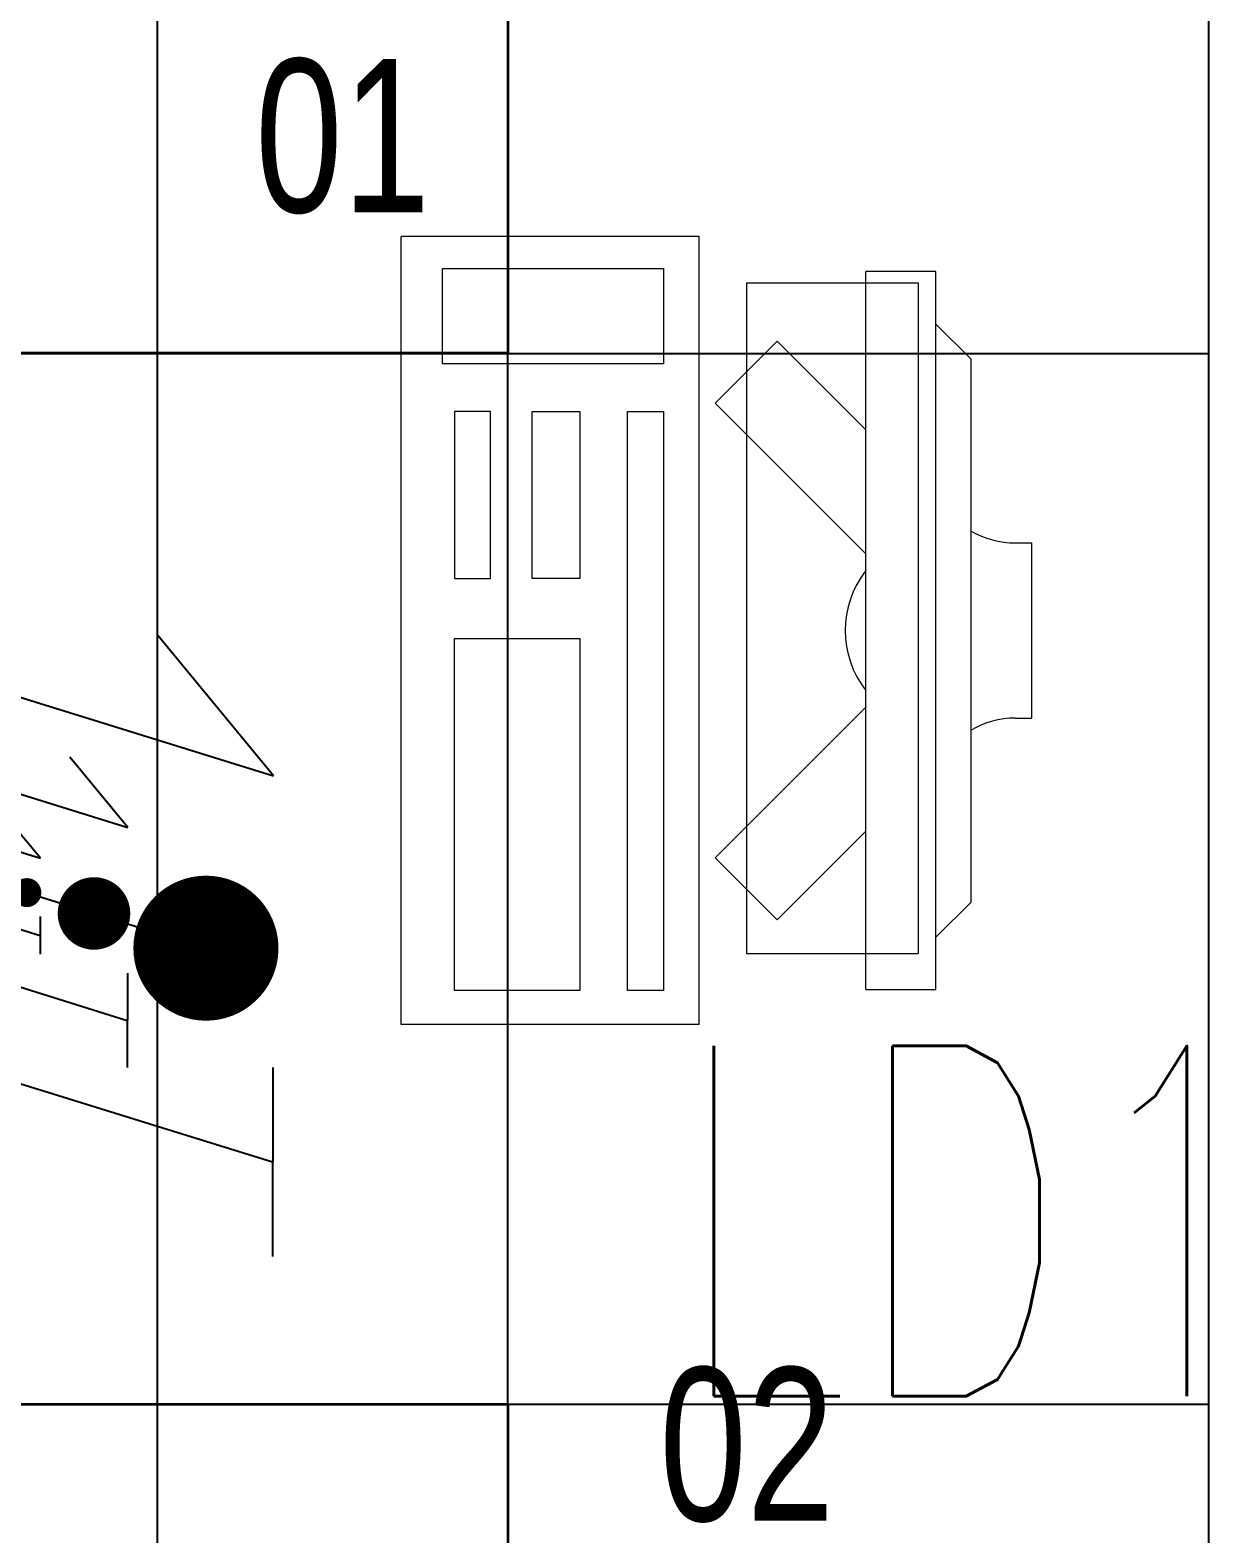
# Model space of a CAD drawing. Extents: x -12260 to 57327, y -29287 to 19916.
# Drawn here: x 38703 to 39376, y 6661 to 7520 of the extents above; entities that cross this region are included whole.
import ezdxf
from ezdxf.enums import TextEntityAlignment as Align

# ---------------------------------------------------------------- set-up
doc = ezdxf.new("R2010")
doc.units = 0
doc.header["$LTSCALE"] = 0.25
doc.linetypes.add('DASHDOT', pattern=[25.4, 12.7, -6.35, 0, -6.35])
for name, color, linetype, lineweight in [('01-First Floor$0$72_EGR_EQP_TAG', 142, 'Continuous', 5), ('01-First Floor$0$LOADING', 253, 'Continuous', 5), ('01-First Floor$0$Walls', 251, 'Continuous', 5), ('E-LITE-CIRC-NUMB', 6, 'Continuous', 25), ('E-LITE-CLNG', 150, 'Continuous', 35), ('E-LITE-CLNG-CNDT', 6, 'DASHDOT', 35), ('E-LITE-CTRL', 6, 'Continuous', 25), ('E-LITE-IDEN', 6, 'Continuous', 25), ('E-POWR-WIRE', 6, 'Continuous', 25), ('E-POWR-WIRE @ 100', 6, 'Continuous', 25), ('E-POWR-WIRE @ 20', 6, 'Continuous', 25), ('E-POWR-WIRE @ 50', 6, 'Continuous', 25)]:
    doc.layers.add(name, color=color, linetype=linetype, lineweight=lineweight)
doc.layers.add('01-First Floor$0$FALSE CEILING', color=251, linetype='Continuous')
doc.styles.add('01-First Floor$0$X3G_ENTITY_257CFD', font='swisscl.ttf', dxfattribs={"height": 200})
doc.styles.add('DC_SIMPLEX', font='SIMPLEX.shx', dxfattribs={"width": 0.7})

# ---------------------------------------------------------------- blocks, each defined once
blk = doc.blocks.new('01-First Floor$0$ITCWLS1-P')
at = {"layer": '01-First Floor$0$LOADING'}
for p, q in [((-0.17, 0.45), (-0.17, 0)), ((-0.17, 0.45), (0, 0.45)), ((0, 0.45), (0, 0)), ((-0.26509, 0.43, 0), (-0.30509, 0.43, 0)), ((-0.30509, 0.43, 0), (-0.30509, 0.02, 0)), ((-0.26509, 0.43, 0), (-0.26509, 0.02, 0)), ((-0.14957, 0.43047), (-0.12914, 0.43047)), ((-0.12914, 0.43047), (-0.12914, 0.40893)), ((-0.197, 0.40939), (-0.295, 0.40939)), ((-0.295, 0.02639), (-0.295, 0.40939)), ((-0.197, 0.02639), (-0.197, 0.40939)), ((-0.32509, 0.38, 0), (-0.30509, 0.4, 0)), ((-0.32509, 0.38, 0), (-0.32509, 0.07, 0)), ((-0.35032, 0.275), (-0.35961, 0.275)), ((-0.35961, 0.175), (-0.35961, 0.275)), ((-0.35032, 0.175), (-0.35961, 0.175)), ((-0.32509, 0.07, 0), (-0.30509, 0.05, 0)), ((-0.197, 0.02639), (-0.295, 0.02639)), ((-0.30509, 0.02, 0), (-0.26509, 0.02, 0)), ((-0.17, 0), (0, 0))]:
    blk.add_line(p, q, dxfattribs=at)
at = {"layer": '01-First Floor$0$LOADING', "extrusion": (2.48281e-10, 3.18408e-10, -1)}
for p, q in [((-0.26509, 0.33952), (-0.21443, 0.39019)), ((-0.17907, 0.35483), (-0.21443, 0.39019)), ((-0.26509, 0.26881), (-0.17907, 0.35483))]:
    blk.add_line(p, q, dxfattribs=at)
at = {"layer": '01-First Floor$0$LOADING', "extrusion": (2.48281e-10, -3.18408e-10, -1)}
for p, q in [((-0.26509, 0.18119), (-0.17907, 0.09517)), ((-0.26509, 0.11048), (-0.21443, 0.05981)), ((-0.17907, 0.09517), (-0.21443, 0.05981))]:
    blk.add_line(p, q, dxfattribs=at)
at = {"layer": '01-First Floor$0$LOADING'}
for points in [[(-0.12914, 0.40893), (-0.12914, 0.09996), (-0.14957, 0.09996), (-0.14957, 0.43047)], [(-0.14957, 0.09997), (-0.14957, 0.09997), (-0.14957, 0.09997), (-0.14957, 0.09997), (-0.14957, 0.09997), (-0.14957, 0.09997), (-0.14957, 0.09997), (-0.14957, 0.09997), (-0.14957, 0.09997)], [(-0.14957, 0.09997), (-0.14957, 0.09997), (-0.14957, 0.09997), (-0.14957, 0.09997), (-0.14957, 0.09997), (-0.14957, 0.09997), (-0.14957, 0.09997), (-0.14957, 0.09997), (-0.14957, 0.09997), (-0.14957, 0.09997), (-0.14957, 0.09997), (-0.14957, 0.09997), (-0.14957, 0.09997), (-0.14957, 0.09997), (-0.14957, 0.09997), (-0.14957, 0.09997), (-0.14957, 0.09997), (-0.14957, 0.09997)], [(-0.14957, 0.09996), (-0.14957, 0.09996), (-0.14957, 0.09996), (-0.14957, 0.09996), (-0.14957, 0.09996), (-0.14957, 0.09996), (-0.14957, 0.09996), (-0.14957, 0.09996), (-0.14957, 0.09996), (-0.14957, 0.09996)], [(-0.14957, 0.09996), (-0.14957, 0.09996), (-0.14957, 0.09996), (-0.14957, 0.09996), (-0.14957, 0.09996), (-0.14957, 0.09996), (-0.14957, 0.09996)], [(-0.14957, 0.09997), (-0.14957, 0.09997), (-0.14957, 0.09997), (-0.14957, 0.09997), (-0.14957, 0.09997), (-0.14957, 0.09997), (-0.14957, 0.09997), (-0.14957, 0.09997), (-0.14957, 0.09997), (-0.14957, 0.09997)], [(-0.14957, 0.09997), (-0.14957, 0.09997), (-0.14957, 0.09997), (-0.14957, 0.09997), (-0.14957, 0.09997), (-0.14957, 0.09997), (-0.14957, 0.09997), (-0.14957, 0.09997), (-0.14957, 0.09997), (-0.14957, 0.09997), (-0.14957, 0.09997), (-0.14957, 0.09997), (-0.14957, 0.09997), (-0.14957, 0.09997), (-0.14957, 0.09997)], [(-0.14957, 0.09997), (-0.14957, 0.09997), (-0.14957, 0.09997), (-0.14957, 0.09997), (-0.14957, 0.09997), (-0.14957, 0.09997), (-0.14957, 0.09997), (-0.14957, 0.09997), (-0.14957, 0.09997), (-0.14957, 0.09997)], [(-0.14957, 0.09997), (-0.14957, 0.09997), (-0.14957, 0.09997), (-0.14957, 0.09997), (-0.14957, 0.09997), (-0.14957, 0.09997), (-0.14957, 0.09997), (-0.14957, 0.09997), (-0.14957, 0.09997), (-0.14957, 0.09997)], [(-0.14957, 0.09996), (-0.14957, 0.09996), (-0.14957, 0.09996), (-0.14957, 0.09996), (-0.14957, 0.09996), (-0.14957, 0.09996), (-0.14957, 0.09996), (-0.14957, 0.09996), (-0.14957, 0.09996), (-0.14957, 0.09996), (-0.14957, 0.09996), (-0.14957, 0.09996), (-0.14957, 0.09996), (-0.14957, 0.09996), (-0.14957, 0.09996), (-0.14957, 0.09996), (-0.14957, 0.09996), (-0.14957, 0.09996), (-0.14957, 0.09997), (-0.14957, 0.09997), (-0.14957, 0.09997), (-0.14957, 0.09997), (-0.14957, 0.09997), (-0.14957, 0.09997), (-0.14957, 0.09997), (-0.14957, 0.09997), (-0.14957, 0.09997), (-0.14957, 0.09997), (-0.14957, 0.09997), (-0.14957, 0.09997), (-0.14957, 0.09997), (-0.14957, 0.09997), (-0.14956, 0.09997), (-0.14956, 0.09997), (-0.14956, 0.09997), (-0.14956, 0.09996), (-0.14956, 0.09996), (-0.14956, 0.09996), (-0.14956, 0.09996), (-0.14956, 0.09996), (-0.14956, 0.09996), (-0.14956, 0.09996), (-0.14956, 0.09996), (-0.14956, 0.09996), (-0.14956, 0.09996), (-0.14956, 0.09996), (-0.14956, 0.09996), (-0.14956, 0.09996), (-0.14957, 0.09996), (-0.14957, 0.09996), (-0.14957, 0.09996), (-0.14957, 0.09996), (-0.14957, 0.09996), (-0.14957, 0.09996)], [(-0.14957, 0.09996), (-0.14957, 0.09996), (-0.14957, 0.09996), (-0.14957, 0.09996), (-0.14957, 0.09996), (-0.14957, 0.09996), (-0.14957, 0.09996), (-0.14957, 0.09996), (-0.14957, 0.09996), (-0.14957, 0.09996), (-0.14957, 0.09997), (-0.14957, 0.09997), (-0.14957, 0.09997), (-0.14957, 0.09996), (-0.14957, 0.09996), (-0.14957, 0.09996), (-0.14957, 0.09996), (-0.14957, 0.09996), (-0.14957, 0.09996), (-0.14957, 0.09997), (-0.14957, 0.09997), (-0.14957, 0.09997), (-0.14957, 0.09997), (-0.14957, 0.09997), (-0.14957, 0.09997), (-0.14957, 0.09997), (-0.14957, 0.09997), (-0.14957, 0.09997), (-0.14957, 0.09997), (-0.14957, 0.09997), (-0.14957, 0.09997), (-0.14957, 0.09997), (-0.14957, 0.09997), (-0.14957, 0.09997), (-0.14957, 0.09997), (-0.14957, 0.09997), (-0.14957, 0.09997), (-0.14957, 0.09997), (-0.14957, 0.09997), (-0.14957, 0.09997), (-0.14957, 0.09997), (-0.14957, 0.09997), (-0.14957, 0.09997), (-0.14957, 0.09997), (-0.14957, 0.09997), (-0.14957, 0.09997), (-0.14957, 0.09997), (-0.14957, 0.09997), (-0.14957, 0.09997), (-0.14957, 0.09997), (-0.14957, 0.09997), (-0.14957, 0.09997), (-0.14957, 0.09997), (-0.14957, 0.09997), (-0.14957, 0.09997), (-0.14957, 0.09997), (-0.14957, 0.09997), (-0.14957, 0.09997), (-0.14957, 0.09997), (-0.14957, 0.09997), (-0.14957, 0.09997), (-0.14957, 0.09997), (-0.14957, 0.09997), (-0.14957, 0.09997), (-0.14957, 0.09997), (-0.14957, 0.09997), (-0.14957, 0.09997), (-0.14957, 0.09997), (-0.14957, 0.09997), (-0.14957, 0.09997), (-0.14957, 0.09997), (-0.14957, 0.09997), (-0.14957, 0.09997), (-0.14957, 0.09997), (-0.14957, 0.09997), (-0.14957, 0.09997), (-0.14957, 0.09997), (-0.14957, 0.09997), (-0.14957, 0.09997), (-0.14957, 0.09997), (-0.14956, 0.09997), (-0.14957, 0.09997), (-0.14957, 0.09997), (-0.14957, 0.09997), (-0.14957, 0.09997), (-0.14956, 0.09997), (-0.14957, 0.09997), (-0.14957, 0.09997), (-0.14957, 0.09997), (-0.14957, 0.09997), (-0.14957, 0.09997), (-0.14957, 0.09997), (-0.14957, 0.09997), (-0.14957, 0.09997), (-0.14957, 0.09997), (-0.14957, 0.09997), (-0.14956, 0.09997), (-0.14957, 0.09996), (-0.14957, 0.09996), (-0.14957, 0.09996), (-0.14956, 0.09996), (-0.14957, 0.09996), (-0.14957, 0.09996), (-0.14957, 0.09996), (-0.14957, 0.09996), (-0.14957, 0.09996), (-0.14957, 0.09996), (-0.14957, 0.09996), (-0.14957, 0.09996), (-0.14957, 0.09996), (-0.14957, 0.09996)], [(-0.14957, 0.09996), (-0.14957, 0.09996), (-0.14957, 0.09996), (-0.14957, 0.09996), (-0.14957, 0.09996), (-0.14957, 0.09996), (-0.14957, 0.09996), (-0.14957, 0.09996)], [(-0.14957, 0.09996), (-0.14957, 0.09996), (-0.14957, 0.09996), (-0.14957, 0.09996), (-0.14957, 0.09996), (-0.14957, 0.09996), (-0.14957, 0.09996), (-0.14957, 0.09996), (-0.14957, 0.09996), (-0.14957, 0.09996), (-0.14957, 0.09996), (-0.14957, 0.09996), (-0.14957, 0.09996), (-0.14957, 0.09996), (-0.14957, 0.09996), (-0.14957, 0.09996), (-0.14957, 0.09996), (-0.14957, 0.09996), (-0.14957, 0.09996), (-0.14957, 0.09996), (-0.14957, 0.09996), (-0.14957, 0.09996), (-0.14957, 0.09996), (-0.14957, 0.09996), (-0.14957, 0.09996), (-0.14957, 0.09996), (-0.14957, 0.09996), (-0.14957, 0.09996), (-0.14957, 0.09996), (-0.14957, 0.09996), (-0.14957, 0.09996), (-0.14957, 0.09996), (-0.14957, 0.09996), (-0.14957, 0.09996), (-0.14957, 0.09996), (-0.14957, 0.09996), (-0.14957, 0.09996), (-0.14957, 0.09996), (-0.14957, 0.09996), (-0.14957, 0.09996), (-0.14957, 0.09996), (-0.14957, 0.09996), (-0.14957, 0.09996), (-0.14957, 0.09996), (-0.14957, 0.09996), (-0.14957, 0.09996), (-0.14957, 0.09996), (-0.14957, 0.09996), (-0.14956, 0.09996), (-0.14956, 0.09996), (-0.14956, 0.09996), (-0.14956, 0.09996), (-0.14957, 0.09996), (-0.14957, 0.09996), (-0.14957, 0.09996), (-0.14957, 0.09996), (-0.14957, 0.09996), (-0.14957, 0.09996), (-0.14956, 0.09996), (-0.14957, 0.09996), (-0.14957, 0.09996), (-0.14957, 0.09996), (-0.14957, 0.09996), (-0.14957, 0.09996), (-0.14957, 0.09996), (-0.14957, 0.09996), (-0.14957, 0.09996), (-0.14957, 0.09996), (-0.14957, 0.09996), (-0.14956, 0.09996), (-0.14956, 0.09996), (-0.14957, 0.09996), (-0.14957, 0.09996), (-0.14957, 0.09996), (-0.14957, 0.09996), (-0.14957, 0.09996), (-0.14957, 0.09996), (-0.14957, 0.09996), (-0.14957, 0.09996), (-0.14957, 0.09996), (-0.14957, 0.09996), (-0.14957, 0.09996), (-0.14957, 0.09996), (-0.14957, 0.09996), (-0.14957, 0.09996), (-0.14957, 0.09996), (-0.14957, 0.09996), (-0.14957, 0.09996), (-0.14957, 0.09996)], [(-0.14957, 0.09996), (-0.14957, 0.09996), (-0.14957, 0.09996), (-0.14957, 0.09996), (-0.14957, 0.09996), (-0.14957, 0.09996), (-0.14957, 0.09996), (-0.14957, 0.09996), (-0.14957, 0.09996), (-0.14957, 0.09996), (-0.14957, 0.09996), (-0.14957, 0.09996)], [(-0.14957, 0.09996), (-0.14957, 0.09996), (-0.14956, 0.09996), (-0.14956, 0.09996), (-0.14956, 0.09996), (-0.14956, 0.09996), (-0.14957, 0.09996)], [(-0.14957, 0.09996), (-0.14957, 0.09996), (-0.14957, 0.09996), (-0.14957, 0.09996), (-0.14957, 0.09996), (-0.14957, 0.09996), (-0.14957, 0.09996), (-0.14957, 0.09996), (-0.14957, 0.09996), (-0.14956, 0.09996), (-0.14956, 0.09996), (-0.14956, 0.09996), (-0.14956, 0.09996), (-0.14956, 0.09996), (-0.14956, 0.09996), (-0.14956, 0.09996), (-0.14957, 0.09996)]]:
    blk.add_lwpolyline(points, dxfattribs=at)
for points in [[(-0.1019, 0.43047), (-0.03039, 0.43047), (-0.03039, 0.22944), (-0.1019, 0.22944)], [(-0.1019, 0.19536), (-0.07466, 0.19536), (-0.07466, 0.09996), (-0.1019, 0.09996)], [(-0.03039, 0.19536), (-0.05082, 0.19536), (-0.05082, 0.09996), (-0.03039, 0.09996)], [(-0.14956, 0.09996), (-0.14956, 0.09996), (-0.14956, 0.09996), (-0.14956, 0.09996), (-0.14956, 0.09996), (-0.14956, 0.09996), (-0.14956, 0.09996), (-0.14956, 0.09996), (-0.14957, 0.09996), (-0.14957, 0.09996), (-0.14957, 0.09996), (-0.14957, 0.09996), (-0.14957, 0.09996), (-0.14957, 0.09996), (-0.14957, 0.09996), (-0.14957, 0.09996), (-0.14957, 0.09996), (-0.14957, 0.09996), (-0.14957, 0.09996), (-0.14957, 0.09996), (-0.14957, 0.09996), (-0.14957, 0.09996), (-0.14957, 0.09996), (-0.14957, 0.09996), (-0.14957, 0.09996), (-0.14957, 0.09996), (-0.14957, 0.09996), (-0.14957, 0.09996), (-0.14957, 0.09996), (-0.14957, 0.09996), (-0.14957, 0.09996), (-0.14957, 0.09996), (-0.14957, 0.09996), (-0.14957, 0.09996), (-0.14957, 0.09996), (-0.14957, 0.09996), (-0.14957, 0.09996), (-0.14957, 0.09996), (-0.14957, 0.09996), (-0.14957, 0.09996), (-0.14957, 0.09996), (-0.14957, 0.09996), (-0.14957, 0.09996), (-0.14957, 0.09996), (-0.14957, 0.09996), (-0.14957, 0.09996), (-0.14957, 0.09996), (-0.14957, 0.09996), (-0.14957, 0.09996), (-0.14957, 0.09996), (-0.14957, 0.09996), (-0.14957, 0.09996), (-0.14957, 0.09996), (-0.14957, 0.09996), (-0.14957, 0.09996), (-0.14957, 0.09996), (-0.14957, 0.09996), (-0.14956, 0.09996), (-0.14956, 0.09996), (-0.14956, 0.09996), (-0.14956, 0.09996), (-0.14956, 0.09996), (-0.14956, 0.09996), (-0.14956, 0.09996), (-0.14956, 0.09996), (-0.14956, 0.09996), (-0.14956, 0.09996), (-0.14956, 0.09996), (-0.14956, 0.09996), (-0.14956, 0.09996), (-0.14956, 0.09996), (-0.14956, 0.09996), (-0.14956, 0.09996), (-0.14956, 0.09996), (-0.14956, 0.09996), (-0.14956, 0.09996), (-0.14956, 0.09996), (-0.14956, 0.09996), (-0.14956, 0.09996), (-0.14956, 0.09996), (-0.14956, 0.09996), (-0.14956, 0.09996), (-0.14956, 0.09996), (-0.14956, 0.09996), (-0.14956, 0.09996), (-0.14956, 0.09996), (-0.14956, 0.09996), (-0.14956, 0.09996), (-0.14956, 0.09996), (-0.14957, 0.09996), (-0.14957, 0.09996), (-0.14957, 0.09996), (-0.14957, 0.09996), (-0.14957, 0.09996), (-0.14957, 0.09996), (-0.14957, 0.09996), (-0.14957, 0.09996), (-0.14957, 0.09996), (-0.14957, 0.09996), (-0.14957, 0.09996), (-0.14957, 0.09996), (-0.14957, 0.09996), (-0.14957, 0.09996), (-0.14957, 0.09996), (-0.14957, 0.09996), (-0.14957, 0.09996), (-0.14957, 0.09996), (-0.14957, 0.09996), (-0.14957, 0.09996), (-0.14957, 0.09996), (-0.14957, 0.09996), (-0.14957, 0.09996), (-0.14957, 0.09996), (-0.14957, 0.09996), (-0.14957, 0.09996), (-0.14957, 0.09996), (-0.14957, 0.09996), (-0.14957, 0.09996), (-0.14957, 0.09996), (-0.14957, 0.09996), (-0.14957, 0.09996), (-0.14957, 0.09996), (-0.14957, 0.09996), (-0.14957, 0.09996), (-0.14957, 0.09996), (-0.14957, 0.09996), (-0.14957, 0.09996), (-0.14957, 0.09996), (-0.14957, 0.09996), (-0.14957, 0.09996), (-0.14957, 0.09996), (-0.14957, 0.09996), (-0.14957, 0.09996), (-0.14957, 0.09996), (-0.14957, 0.09996), (-0.14957, 0.09996), (-0.14957, 0.09996), (-0.14957, 0.09996), (-0.14957, 0.09996), (-0.14957, 0.09996), (-0.14957, 0.09996), (-0.14957, 0.09996), (-0.14957, 0.09996), (-0.14957, 0.09996), (-0.14957, 0.09996), (-0.14957, 0.09996), (-0.14957, 0.09996), (-0.14957, 0.09996), (-0.14957, 0.09996), (-0.14957, 0.09996), (-0.14957, 0.09996), (-0.14957, 0.09996), (-0.14957, 0.09996), (-0.14957, 0.09996), (-0.14956, 0.09996), (-0.14956, 0.09996), (-0.14956, 0.09996), (-0.14956, 0.09996), (-0.14956, 0.09996), (-0.14956, 0.09996), (-0.14956, 0.09996), (-0.14956, 0.09996), (-0.14956, 0.09996), (-0.14956, 0.09996), (-0.14956, 0.09996), (-0.14956, 0.09996), (-0.14956, 0.09996), (-0.14956, 0.09996), (-0.14956, 0.09996), (-0.14956, 0.09996), (-0.14956, 0.09996), (-0.14956, 0.09996), (-0.14956, 0.09996), (-0.14956, 0.09996), (-0.14956, 0.09996), (-0.14956, 0.09996), (-0.14956, 0.09996), (-0.14956, 0.09996), (-0.14956, 0.09996), (-0.14956, 0.09996), (-0.14956, 0.09996), (-0.14956, 0.09996), (-0.14956, 0.09996), (-0.14956, 0.09996), (-0.14956, 0.09996), (-0.14956, 0.09996), (-0.14956, 0.09996), (-0.14956, 0.09996), (-0.14956, 0.09996), (-0.14956, 0.09996), (-0.14956, 0.09996), (-0.14956, 0.09996), (-0.14956, 0.09996), (-0.14956, 0.09996), (-0.14956, 0.09996), (-0.14956, 0.09996), (-0.14956, 0.09996), (-0.14956, 0.09996), (-0.14956, 0.09996), (-0.14956, 0.09996), (-0.14956, 0.09996), (-0.14957, 0.09996), (-0.14957, 0.09996), (-0.14957, 0.09996), (-0.14957, 0.09996), (-0.14957, 0.09996), (-0.14957, 0.09996), (-0.14957, 0.09996), (-0.14957, 0.09996), (-0.14957, 0.09996), (-0.14957, 0.09996), (-0.14957, 0.09996), (-0.14957, 0.09996), (-0.14957, 0.09996), (-0.14957, 0.09996), (-0.14957, 0.09996), (-0.14957, 0.09996), (-0.14957, 0.09996), (-0.14957, 0.09996), (-0.14957, 0.09996), (-0.14957, 0.09996), (-0.14957, 0.09996), (-0.14957, 0.09996), (-0.14957, 0.09996), (-0.14957, 0.09996), (-0.14957, 0.09996), (-0.14957, 0.09996), (-0.14957, 0.09996), (-0.14957, 0.09996), (-0.14957, 0.09996), (-0.14957, 0.09996), (-0.14957, 0.09996), (-0.14957, 0.09996), (-0.14957, 0.09996), (-0.14957, 0.09996), (-0.14956, 0.09996), (-0.14956, 0.09996), (-0.14956, 0.09996), (-0.14956, 0.09996), (-0.14956, 0.09996), (-0.14956, 0.09996), (-0.14956, 0.09996), (-0.14956, 0.09996), (-0.14956, 0.09996), (-0.14956, 0.09996), (-0.14956, 0.09996), (-0.14956, 0.09996), (-0.14956, 0.09996), (-0.14956, 0.09996), (-0.14956, 0.09996), (-0.14956, 0.09996), (-0.14956, 0.09996), (-0.14956, 0.09996), (-0.14956, 0.09996), (-0.14956, 0.09996), (-0.14956, 0.09996), (-0.14956, 0.09996), (-0.14956, 0.09996), (-0.14956, 0.09996), (-0.14956, 0.09996), (-0.14956, 0.09996), (-0.14956, 0.09996), (-0.14956, 0.09996), (-0.14956, 0.09996), (-0.14956, 0.09996), (-0.14956, 0.09996), (-0.14956, 0.09996), (-0.14956, 0.09996), (-0.14956, 0.09996), (-0.14956, 0.09996), (-0.14956, 0.09996), (-0.14956, 0.09996), (-0.14956, 0.09996), (-0.14956, 0.09996), (-0.14956, 0.09996), (-0.14956, 0.09996), (-0.14956, 0.09996)], [(-0.14957, 0.09996), (-0.14957, 0.09996), (-0.14957, 0.09996), (-0.14957, 0.09996), (-0.14957, 0.09996), (-0.14957, 0.09996), (-0.14957, 0.09996), (-0.14957, 0.09996), (-0.14957, 0.09996), (-0.14957, 0.09996), (-0.14957, 0.09996), (-0.14957, 0.09996), (-0.14957, 0.09996), (-0.14957, 0.09996), (-0.14957, 0.09996), (-0.14957, 0.09996), (-0.14957, 0.09996), (-0.14957, 0.09996), (-0.14957, 0.09996), (-0.14957, 0.09996), (-0.14957, 0.09996), (-0.14957, 0.09996), (-0.14957, 0.09996), (-0.14957, 0.09996), (-0.14957, 0.09996), (-0.14957, 0.09996), (-0.14957, 0.09996), (-0.14957, 0.09996), (-0.14957, 0.09996), (-0.14957, 0.09996), (-0.14957, 0.09996), (-0.14957, 0.09996), (-0.14957, 0.09996), (-0.14957, 0.09996), (-0.14957, 0.09996), (-0.14957, 0.09996), (-0.14957, 0.09996), (-0.14957, 0.09996), (-0.14957, 0.09996), (-0.14957, 0.09996), (-0.14957, 0.09996), (-0.14957, 0.09996), (-0.14957, 0.09996), (-0.14957, 0.09996), (-0.14957, 0.09996), (-0.14957, 0.09996), (-0.14957, 0.09996), (-0.14957, 0.09996), (-0.14957, 0.09996), (-0.14957, 0.09996), (-0.14957, 0.09996), (-0.14957, 0.09996), (-0.14957, 0.09996), (-0.14957, 0.09996), (-0.14957, 0.09996), (-0.14957, 0.09996), (-0.14957, 0.09996), (-0.14957, 0.09996), (-0.14957, 0.09996), (-0.14957, 0.09996), (-0.14957, 0.09996), (-0.14957, 0.09996), (-0.14957, 0.09996), (-0.14957, 0.09996), (-0.14957, 0.09996), (-0.14957, 0.09996), (-0.14957, 0.09996), (-0.14957, 0.09996), (-0.14957, 0.09996), (-0.14957, 0.09996), (-0.14957, 0.09996), (-0.14957, 0.09996), (-0.14957, 0.09996), (-0.14957, 0.09996), (-0.14957, 0.09996), (-0.14957, 0.09996), (-0.14957, 0.09996), (-0.14957, 0.09996), (-0.14957, 0.09996), (-0.14957, 0.09996), (-0.14957, 0.09996), (-0.14957, 0.09996), (-0.14957, 0.09996), (-0.14957, 0.09996), (-0.14957, 0.09996), (-0.14957, 0.09996), (-0.14957, 0.09996), (-0.14957, 0.09996), (-0.14957, 0.09996), (-0.14957, 0.09996), (-0.14957, 0.09996), (-0.14957, 0.09996), (-0.14957, 0.09996), (-0.14957, 0.09996), (-0.14957, 0.09996), (-0.14957, 0.09996), (-0.14957, 0.09996), (-0.14957, 0.09996), (-0.14957, 0.09996), (-0.14957, 0.09996), (-0.14957, 0.09996), (-0.14957, 0.09996), (-0.14957, 0.09996), (-0.14957, 0.09996), (-0.14957, 0.09996), (-0.14957, 0.09996), (-0.14957, 0.09996), (-0.14957, 0.09996), (-0.14957, 0.09996), (-0.14957, 0.09996), (-0.14957, 0.09996), (-0.14957, 0.09996), (-0.14957, 0.09996), (-0.14957, 0.09996), (-0.14957, 0.09996), (-0.14957, 0.09996), (-0.14957, 0.09996), (-0.14957, 0.09996), (-0.14957, 0.09996), (-0.14957, 0.09996), (-0.14957, 0.09996), (-0.14957, 0.09996), (-0.14957, 0.09996), (-0.14957, 0.09996), (-0.14957, 0.09996), (-0.14957, 0.09996), (-0.14957, 0.09996), (-0.14957, 0.09996), (-0.14957, 0.09996), (-0.14957, 0.09996), (-0.14957, 0.09996), (-0.14957, 0.09996), (-0.14957, 0.09996), (-0.14957, 0.09996), (-0.14957, 0.09996), (-0.14957, 0.09996), (-0.14957, 0.09996), (-0.14957, 0.09996), (-0.14957, 0.09996), (-0.14957, 0.09996), (-0.14957, 0.09996), (-0.14957, 0.09996), (-0.14957, 0.09996), (-0.14957, 0.09996), (-0.14957, 0.09996), (-0.14957, 0.09996), (-0.14957, 0.09996), (-0.14957, 0.09996), (-0.14957, 0.09996), (-0.14957, 0.09996), (-0.14957, 0.09996), (-0.14957, 0.09996), (-0.14957, 0.09996), (-0.14957, 0.09996), (-0.14957, 0.09996), (-0.14957, 0.09996), (-0.14957, 0.09996), (-0.14957, 0.09996), (-0.14957, 0.09996), (-0.14957, 0.09996), (-0.14957, 0.09996), (-0.14957, 0.09996), (-0.14957, 0.09996), (-0.14957, 0.09996), (-0.14957, 0.09996), (-0.14957, 0.09996), (-0.14957, 0.09996), (-0.14957, 0.09996), (-0.14957, 0.09996), (-0.14957, 0.09996), (-0.14957, 0.09996), (-0.14957, 0.09996), (-0.14957, 0.09996), (-0.14957, 0.09996), (-0.14957, 0.09996), (-0.14957, 0.09996), (-0.14957, 0.09996), (-0.14957, 0.09996), (-0.14957, 0.09996), (-0.14957, 0.09996), (-0.14957, 0.09996), (-0.14957, 0.09996), (-0.14957, 0.09996), (-0.14957, 0.09996), (-0.14957, 0.09996), (-0.14957, 0.09996), (-0.14957, 0.09996), (-0.14957, 0.09996), (-0.14957, 0.09996), (-0.14957, 0.09996), (-0.14957, 0.09996), (-0.14957, 0.09996), (-0.14957, 0.09996), (-0.14957, 0.09996), (-0.14957, 0.09996), (-0.14957, 0.09996), (-0.14957, 0.09996), (-0.14957, 0.09996), (-0.14957, 0.09996), (-0.14957, 0.09996), (-0.14957, 0.09996), (-0.14957, 0.09996), (-0.14957, 0.09996), (-0.14957, 0.09996), (-0.14957, 0.09996), (-0.14957, 0.09996), (-0.14957, 0.09996), (-0.14957, 0.09996), (-0.14957, 0.09996), (-0.14957, 0.09996), (-0.14957, 0.09996), (-0.14957, 0.09996), (-0.14957, 0.09996), (-0.14957, 0.09996)], [(-0.14957, 0.09996), (-0.14957, 0.09996), (-0.14957, 0.09996), (-0.14957, 0.09996), (-0.14957, 0.09996), (-0.14957, 0.09996), (-0.14957, 0.09996), (-0.14957, 0.09996), (-0.14957, 0.09996), (-0.14957, 0.09996), (-0.14957, 0.09996), (-0.14957, 0.09996), (-0.14957, 0.09996), (-0.14957, 0.09996), (-0.14957, 0.09996), (-0.14957, 0.09996), (-0.14957, 0.09996), (-0.14957, 0.09996), (-0.14957, 0.09996), (-0.14957, 0.09996), (-0.14957, 0.09996), (-0.14957, 0.09996), (-0.14957, 0.09996), (-0.14957, 0.09996), (-0.14957, 0.09996), (-0.14957, 0.09996), (-0.14957, 0.09996), (-0.14957, 0.09996), (-0.14957, 0.09996), (-0.14957, 0.09996), (-0.14957, 0.09996), (-0.14957, 0.09996), (-0.14957, 0.09996), (-0.14957, 0.09996), (-0.14957, 0.09996), (-0.14957, 0.09996), (-0.14957, 0.09996), (-0.14957, 0.09996), (-0.14957, 0.09996), (-0.14957, 0.09996), (-0.14957, 0.09996), (-0.14957, 0.09996), (-0.14957, 0.09996), (-0.14957, 0.09996), (-0.14957, 0.09996), (-0.14957, 0.09996), (-0.14957, 0.09996), (-0.14957, 0.09996), (-0.14957, 0.09996), (-0.14957, 0.09996), (-0.14957, 0.09996), (-0.14957, 0.09996), (-0.14957, 0.09996), (-0.14957, 0.09996), (-0.14957, 0.09996), (-0.14957, 0.09996), (-0.14957, 0.09996), (-0.14957, 0.09996), (-0.14957, 0.09996), (-0.14957, 0.09996), (-0.14957, 0.09996), (-0.14957, 0.09996), (-0.14957, 0.09996), (-0.14957, 0.09996), (-0.14957, 0.09996), (-0.14957, 0.09996), (-0.14957, 0.09996), (-0.14957, 0.09996), (-0.14957, 0.09996), (-0.14957, 0.09996), (-0.14957, 0.09996), (-0.14957, 0.09996), (-0.14957, 0.09996), (-0.14957, 0.09996), (-0.14957, 0.09996), (-0.14957, 0.09996), (-0.14957, 0.09996), (-0.14957, 0.09996), (-0.14957, 0.09996), (-0.14957, 0.09996), (-0.14957, 0.09996), (-0.14957, 0.09996), (-0.14957, 0.09996), (-0.14957, 0.09996), (-0.14957, 0.09996), (-0.14957, 0.09996), (-0.14957, 0.09996), (-0.14957, 0.09996), (-0.14957, 0.09996), (-0.14957, 0.09996), (-0.14957, 0.09996), (-0.14957, 0.09996), (-0.14957, 0.09996), (-0.14957, 0.09996), (-0.14957, 0.09996), (-0.14957, 0.09996), (-0.14957, 0.09996), (-0.14957, 0.09996), (-0.14957, 0.09996), (-0.14957, 0.09996), (-0.14957, 0.09996), (-0.14957, 0.09996), (-0.14957, 0.09996), (-0.14957, 0.09996), (-0.14957, 0.09996), (-0.14957, 0.09996), (-0.14957, 0.09996), (-0.14957, 0.09996), (-0.14957, 0.09996), (-0.14957, 0.09996), (-0.14957, 0.09996), (-0.14957, 0.09996), (-0.14957, 0.09996), (-0.14957, 0.09996), (-0.14957, 0.09996), (-0.14957, 0.09996), (-0.14957, 0.09996), (-0.14957, 0.09996), (-0.14957, 0.09996), (-0.14957, 0.09996), (-0.14957, 0.09996), (-0.14957, 0.09996), (-0.14957, 0.09996), (-0.14957, 0.09996), (-0.14957, 0.09996), (-0.14957, 0.09996), (-0.14957, 0.09996), (-0.14957, 0.09996), (-0.14957, 0.09996), (-0.14957, 0.09996), (-0.14957, 0.09996), (-0.14957, 0.09996), (-0.14957, 0.09996), (-0.14957, 0.09996), (-0.14957, 0.09996), (-0.14957, 0.09996), (-0.14957, 0.09996), (-0.14957, 0.09996), (-0.14957, 0.09996), (-0.14957, 0.09996), (-0.14957, 0.09996), (-0.14957, 0.09996), (-0.14957, 0.09996), (-0.14957, 0.09996), (-0.14957, 0.09996), (-0.14957, 0.09996), (-0.14957, 0.09996), (-0.14957, 0.09996), (-0.14957, 0.09996), (-0.14957, 0.09996), (-0.14957, 0.09996), (-0.14957, 0.09996), (-0.14957, 0.09996), (-0.14957, 0.09996), (-0.14957, 0.09996), (-0.14957, 0.09996), (-0.14957, 0.09996), (-0.14957, 0.09996), (-0.14957, 0.09996), (-0.14957, 0.09996), (-0.14957, 0.09996), (-0.14957, 0.09996), (-0.14957, 0.09996), (-0.14957, 0.09996), (-0.14957, 0.09996), (-0.14957, 0.09996), (-0.14957, 0.09996), (-0.14957, 0.09996), (-0.14957, 0.09996), (-0.14957, 0.09996), (-0.14957, 0.09996), (-0.14957, 0.09996), (-0.14957, 0.09996), (-0.14957, 0.09996), (-0.14957, 0.09996), (-0.14957, 0.09996), (-0.14957, 0.09996), (-0.14957, 0.09996), (-0.14957, 0.09996), (-0.14957, 0.09996), (-0.14957, 0.09996), (-0.14957, 0.09996), (-0.14957, 0.09996), (-0.14957, 0.09996), (-0.14957, 0.09996), (-0.14957, 0.09996), (-0.14957, 0.09996), (-0.14957, 0.09996), (-0.14957, 0.09996), (-0.14957, 0.09996), (-0.14957, 0.09996), (-0.14957, 0.09996), (-0.14957, 0.09996), (-0.14957, 0.09996), (-0.14957, 0.09996), (-0.14957, 0.09996), (-0.14957, 0.09996), (-0.14957, 0.09996), (-0.14957, 0.09996), (-0.14957, 0.09996), (-0.14957, 0.09996), (-0.14957, 0.09996), (-0.14957, 0.09996), (-0.14957, 0.09996), (-0.14957, 0.09996), (-0.14957, 0.09996), (-0.14957, 0.09996), (-0.14957, 0.09996), (-0.14957, 0.09996), (-0.14957, 0.09996), (-0.14957, 0.09996), (-0.14957, 0.09996), (-0.14957, 0.09996), (-0.14957, 0.09996), (-0.14957, 0.09996), (-0.14957, 0.09996), (-0.14957, 0.09996), (-0.14957, 0.09996), (-0.14957, 0.09996)], [(-0.14957, 0.0727), (-0.02358, 0.0727), (-0.02358, 0.01818), (-0.14957, 0.01818)]]:
    blk.add_lwpolyline(points, close=True, dxfattribs=at)
for centre, radius, start, end in [((-0.35032, 0.325), 0.05, 270, 300.30934), ((-0.3089, 0.225), 0.05564, 321.94311, 38.05689), ((-0.35032, 0.125), 0.05, 59.69066, 90)]:
    blk.add_arc(centre, radius, start, end, dxfattribs=at)
blk = doc.blocks.new('01-First Floor')
at = {"layer": '01-First Floor$0$FALSE CEILING', "linetype": 'Continuous'}
for p, q in [((38976, 5535), (38976, 8610)), ((35376, 7335), (39376, 7335)), ((35376, 6735), (39376, 6735))]:
    blk.add_line(p, q, dxfattribs=at)
at = {"layer": '01-First Floor$0$FALSE CEILING'}
for p, q in [((39376, 5535, -0.1), (39376, 8610, -0.1)), ((38776, 5535, -0.1), (38776, 8010, -0.1))]:
    blk.add_line(p, q, dxfattribs=at)
blk.add_lwpolyline([(39376, 8610), (35376, 8610), (35376, 5535), (39376, 5535)], close=True, dxfattribs=at)
at = {"layer": '01-First Floor$0$LOADING'}
for p, q in [((39376, 5535, -0.1), (39376, 8610, -0.1)), ((38776, 5535, -0.1), (38776, 8010, -0.1))]:
    blk.add_line(p, q, dxfattribs=at)
at = {"layer": '01-First Floor$0$Walls'}
blk.add_line((39376, 5535), (39376, 8610), dxfattribs=at)
at = {"layer": '01-First Floor$0$LOADING', "xscale": 1000, "yscale": 1000, "zscale": 1000, "rotation": 180}
blk.add_blockref('01-First Floor$0$ITCWLS1-P', (38915.18, 7401.75, -0.1), dxfattribs=at)
at = {"layer": '01-First Floor$0$72_EGR_EQP_TAG', "char_height": 87.473, "attachment_point": 2, "style": '01-First Floor$0$X3G_ENTITY_257CFD'}
for s, insert in [('01', (38881.67, 7503.09, -0.1)), ('02', (39112.32, 6755.94, -0.1))]:
    blk.add_mtext(s, dxfattribs=dict(at, insert=insert))
blk = doc.blocks.new('*U25')
blk.add_lwpolyline([(-300, 300), (-300, -300), (300, -300), (300, 300)], close=True)
blk.add_circle((0, 0), 45)
at = {"layer": 'E-LITE-CIRC-NUMB', "style": 'DC_SIMPLEX', "width": 0.7, "flags": 8}
blk.add_attdef('CIRCUIT', text='', height=200, rotation=0, dxfattribs=at).set_placement((-473.9, 300), align=Align.RIGHT)
at = {"layer": 'E-LITE-CTRL', "style": 'DC_SIMPLEX', "width": 0.7, "flags": 8}
blk.add_attdef('CONTROL', (1118.9, -935), '', height=200, rotation=360, dxfattribs=at)
at = {"layer": 'E-LITE-IDEN', "style": 'DC_SIMPLEX', "width": 0.7, "flags": 8}
blk.add_attdef('TYPE', (460.41, 457.65), '', height=200, rotation=360, dxfattribs=at)
blk = doc.blocks.new('*U41')
for p, q in [((-1.6578, 1.6174), (1.6628, 0.5866)), ((1.6628, 0.5866), (1.0035, 1.3888)), ((-1.6603, 0.5154), (1.6603, -0.5154)), ((-1.6628, -0.5866), (1.6578, -1.6174)), ((1.6591, -1.0779), (1.6566, -2.1569))]:
    blk.add_line(p, q)
at = {"const_width": 0.414}
blk.add_lwpolyline([(1.2779, -0.1896, 1), (1.277, -0.6036, 1)], format="xyb", close=True, dxfattribs=at)
blk = doc.blocks.new('*U825')
at = {"layer": 'E-POWR-WIRE @ 100', "xscale": 100, "yscale": 100, "zscale": 100}
blk.add_blockref('*U41', (38675.94, 7035.05), dxfattribs=at)
at = {"layer": 'E-POWR-WIRE @ 20', "xscale": 20, "yscale": 20, "zscale": 20}
blk.add_blockref('*U41', (38675.94, 7035.05), dxfattribs=at)
at = {"layer": 'E-POWR-WIRE @ 50', "xscale": 50, "yscale": 50, "zscale": 50}
blk.add_blockref('*U41', (38675.94, 7035.05), dxfattribs=at)

msp = doc.modelspace()

# ---------------------------------------------------------------- block references
at = {"layer": 'E-LITE-CLNG'}
ref = msp.add_blockref('*U25', (38675.99, 7635.05), dxfattribs=dict(at, xscale=-1))
ref.add_attrib('TYPE', 'LD1', (39069.48, 7939.55), dxfattribs={"layer": 'E-LITE-IDEN', "height": 200, "rotation": 0, "style": 'DC_SIMPLEX', "width": 0.7, "flags": 8})
ref = msp.add_blockref('*U25', (38675.94, 6435.05), dxfattribs=dict(at, xscale=-1))
ref.add_attrib('TYPE', 'LD1', (39069.43, 6739.55), dxfattribs={"layer": 'E-LITE-IDEN', "height": 200, "rotation": 0, "style": 'DC_SIMPLEX', "width": 0.7, "flags": 8})
at = {"layer": 'E-LITE-CLNG-CNDT'}
msp.add_blockref('01-First Floor', (0, 0), dxfattribs=at)
at = {"layer": 'E-POWR-WIRE'}
msp.add_blockref('*U825', (0, 0), dxfattribs=at)

doc.saveas('drawing.dxf')
